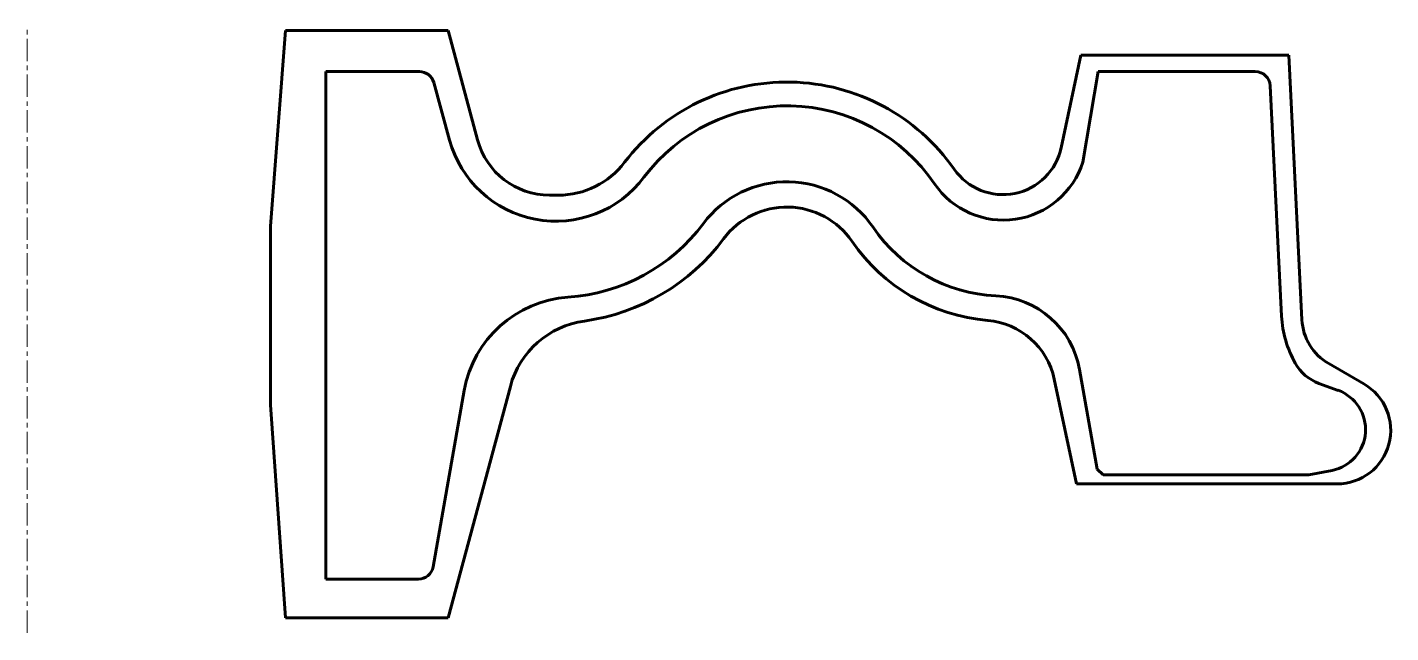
# Model space of a CAD drawing. Header units: millimetres. Extents: x 0 to 458, y -53 to 150.
import ezdxf

# ---------------------------------------------------------------- set-up
doc = ezdxf.new("R2010")
doc.units = ezdxf.units.MM
doc.linetypes.add('K5LT_AXLED', pattern=[12, 7.5, -1.5, 1.5, -1.5])
doc.linetypes.add('K5LT_BASIC', pattern=[0])

msp = doc.modelspace()

# ---------------------------------------------------------------- linework, layer by layer
at = {"color": 30, "linetype": 'K5LT_AXLED', "lineweight": 18, "true_color": 0xff8000}
msp.add_line((0, -53), (0, 150.4), dxfattribs=at)
at = {"color": 5, "linetype": 'K5LT_BASIC', "lineweight": 60, "true_color": 0x0000ff}
for p, q in [((81.65, 83.55), (86.65, 149.3)), ((86.65, 149.3), (141.32, 149.3)), ((141.32, 149.3), (151.17, 112.53)), ((353.7, 141), (347.08, 109.84)), ((423.45, 141), (353.7, 141)), ((423.45, 141), (427.89, 52.11)), ((100.25, 135.5), (131.63, 135.5)), ((100.25, 135.5), (100.25, -35)), ((359.5, 135.5), (354.36, 105.11)), ((359.5, 135.5), (412.22, 135.5)), ((136.46, 131.82), (141.75, 112.48)), ((417.22, 130.75), (421.08, 53.37)), ((175.32, 94), (178.25, 94)), ((81.65, 23.55), (81.65, 83.55)), ((436.87, 37.42), (448.7, 30.59)), ((352.21, -3), (344.73, 32.2)), ((359.15, 2), (353.26, 35.41)), ((136.23, -30.87), (146.68, 28.38)), ((141.32, -48), (162.16, 29.76)), ((440.04, 28.43), (433.6, 30.78)), ((81.65, 23.55), (86.65, -48)), ((359.15, 2), (361.15, 0)), ((430.25, 0), (361.15, 0)), ((438, 1.55), (430.25, 0)), ((439.7, -3), (352.21, -3)), ((100.25, -35), (131.3, -35)), ((86.65, -48), (141.32, -48))]:
    msp.add_line(p, q, dxfattribs=at)
for centre, radius, start, end in [((131.63, 130.5), 5, 15.304, 90), ((412.22, 130.5), 5, 2.86, 90), ((255, 63.5), 68.5, 34.9348, 142.6835), ((255, 64), 60, 34.3148, 143.094), ((177.44, 122.25), 37, 195.304, 323.094), ((175.32, 119), 25, 195, 270), ((327.55, 114.18), 20, 214.9348, 348), ((178.25, 122), 28, 270, 322.6835), ((327.68, 113.61), 28, 214.3148, 342.3238), ((255, 63.5), 35, 34.3148, 143.2383), ((255, 63.5), 26.5, 34.3762, 143.3718), ((177.29, 121.55), 62, 273.9042, 323.2383), ((327.68, 113.11), 53, 214.3148, 267.2567), ((177.56, 121.07), 70, 277.8042, 323.3718), ((327.63, 113.19), 61.5, 214.3762, 265.1236), ((184.1, 21.79), 38, 93.9042, 170), ((323.71, 30.2), 30, 10, 87.2567), ((191.14, 22), 30, 97.8042, 165), ((320.28, 27), 25, 12, 85.1236), ((457.04, 55.17), 36, 182.86, 209.3619), ((445.87, 53.01), 18, 182.86, 240), ((438.73, 44.87), 15, 209.3619, 250), ((435.25, 15.28), 14, 281.3099, 70), ((439.7, 15), 18, 270, 60), ((131.3, -30), 5, 270, 350)]:
    msp.add_arc(centre, radius, start, end, dxfattribs=at)

doc.saveas('drawing.dxf')
